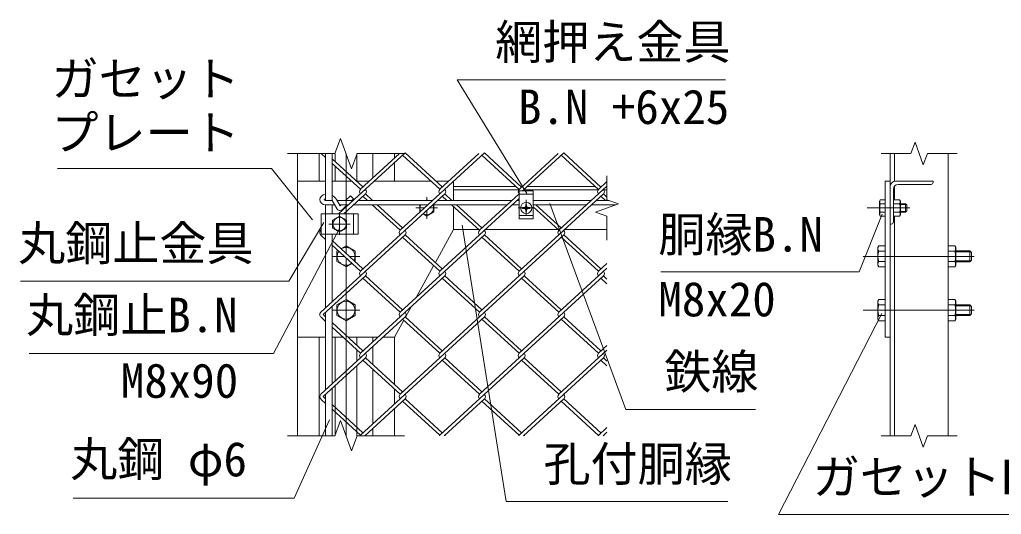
# Model space of a CAD drawing. Units: millimetres, scale not verified. Extents: x -12600 to 12600, y -8910 to 8910.
# Drawn here: x 790 to 4896, y 3110 to 5180 of the extents above; entities that cross this region are included whole.
import ezdxf
from ezdxf.enums import TextEntityAlignment as Align

# ---------------------------------------------------------------- set-up
doc = ezdxf.new("R2010")
doc.units = ezdxf.units.MM
doc.header["$LTSCALE"] = 60
doc.linetypes.add('DASHED', pattern=[7.5, 6, -1.5])
doc.linetypes.add('USER1', pattern=[50.8, 31.75, -6.35, 6.35, -6.35])
for name, color, linetype, lineweight in [('0-1_D-BMK', 2, 'USER1', 13), ('0-4_D-STR1', 1, 'Continuous', 18), ('0-6_D-STR3', 3, 'Continuous', 13), ('0-7_D-STR-DIM', 7, 'Continuous', 9), ('0-9_D-STR-TXT', 7, 'Continuous', 9), ('0-A_D-STR2', 7, 'Continuous', 9)]:
    doc.layers.add(name, color=color, linetype=linetype, lineweight=lineweight)
doc.styles.add('ＭＳ ゴシック', font='')
doc.styles.get('ＭＳ ゴシック').set_extended_font_data('MS Gothic')

msp = doc.modelspace()

# ---------------------------------------------------------------- linework, layer by layer
at = {"layer": '0-1_D-BMK'}
for p, q in [((2154.94, 4201.72), (2154.94, 4619.93)), ((2492.44, 4436.99), (2492.44, 4423.49)), ((2492.44, 4405.49), (2492.44, 4400.89)), ((2908.69, 4425.47), (2908.69, 4358.51)), ((2127.94, 4369.49), (2127.94, 4279.49)), ((2482.72, 4391.99), (2447.44, 4391.99)), ((2492.44, 4381.36), (2492.44, 4346.99)), ((2537.44, 4391.99), (2504.04, 4391.99)), ((2875.21, 4391.99), (2942.17, 4391.99)), ((4335.31, 4391.99), (4512.5, 4391.99)), ((2172.94, 4324.49), (2082.94, 4324.49)), ((2146.97, 4189.49), (2097.56, 4189.49)), ((2212.31, 4189.49), (2168.29, 4189.49)), ((4318.59, 4189.49), (4782.08, 4189.49)), ((2154.94, 3438.71), (2154.94, 4182.19)), ((2212.31, 3964.49), (2097.56, 3964.49)), ((4318.59, 3964.49), (4782.08, 3964.49))]:
    msp.add_line(p, q, dxfattribs=at)
at = {"layer": '0-4_D-STR1'}
for p, q in [((1952.44, 4619.93), (1952.44, 4504.49)), ((2042.44, 4619.93), (2042.44, 4504.49)), ((2109.94, 4619.93), (2109.94, 4586.04)), ((2199.94, 4619.93), (2199.94, 4504.49)), ((2267.44, 4518.26), (2267.44, 4619.93)), ((2357.44, 4600.73), (2357.44, 4619.93)), ((4430.66, 3438.71), (4430.66, 4619.93)), ((4448.66, 4504.03), (4448.66, 4619.93)), ((4673.66, 3438.71), (4673.66, 4619.93)), ((2109.94, 4566.5), (2109.94, 4504.49)), ((2357.44, 4504.49), (2357.44, 4581.2)), ((2865.67, 4481.99), (2604.94, 4481.99)), ((2891.93, 4481.99), (2886.98, 4481.99)), ((3197.44, 4481.99), (2912.72, 4481.99)), ((3223.71, 4481.99), (3218.76, 4481.99)), ((3246.49, 4481.99), (3244.49, 4481.99)), ((4430.66, 4324.49), (4430.66, 4481.99)), ((4448.66, 4425.76), (4448.66, 4483.47)), ((4453.16, 4504.49), (4610.66, 4504.49)), ((4464.41, 4490.99), (4601.66, 4490.99)), ((4610.66, 4499.99), (4610.66, 4504.49)), ((4444.16, 4333.49), (4444.16, 4470.74)), ((4448.66, 3438.71), (4448.66, 4358.21)), ((4435.16, 4324.49), (4430.66, 4324.49)), ((2709.07, 4301.99), (2604.94, 4301.99)), ((3040.79, 4301.99), (2737.6, 4301.99)), ((3246.49, 4301.99), (3069.37, 4301.99)), ((1952.44, 3851.99), (1952.44, 3438.71)), ((2042.44, 3851.99), (2042.44, 3438.71)), ((2109.94, 3851.99), (2109.94, 3668.25)), ((2199.94, 3851.99), (2199.94, 3817.41)), ((2267.44, 3832.1), (2267.44, 3851.99)), ((2357.44, 3653.56), (2357.44, 3851.99)), ((2199.94, 3797.88), (2199.94, 3750.72)), ((2267.44, 3736.03), (2267.44, 3812.57)), ((2199.94, 3731.19), (2199.94, 3438.71)), ((2267.44, 3489.03), (2267.44, 3716.49)), ((2109.94, 3648.72), (2109.94, 3438.71)), ((2357.44, 3571.5), (2357.44, 3634.02)), ((2357.44, 3438.71), (2357.44, 3551.96)), ((2267.44, 3438.71), (2267.44, 3469.49))]:
    msp.add_line(p, q, dxfattribs=at)
at = {"layer": '0-4_D-STR1', "linetype": 'DASHED'}
for p, q in [((2877.62, 4468.49), (2604.94, 4468.49)), ((3209.4, 4468.49), (2901.29, 4468.49)), ((3246.49, 4468.49), (3233.07, 4468.49))]:
    msp.add_line(p, q, dxfattribs=at)
at = {"layer": '0-4_D-STR1'}
for centre, radius, start, end in [((4453.16, 4481.99), 22.5, 90, 180), ((4464.41, 4470.74), 20.25, 90, 180), ((4601.66, 4499.99), 9, 270, 0), ((4435.16, 4333.49), 9, 270, 0)]:
    msp.add_arc(centre, radius, start, end, dxfattribs=at)
at = {"layer": '0-6_D-STR3'}
for p, q in [((2069.44, 4619.93), (2069.44, 4423.49)), ((2096.44, 4619.93), (2096.44, 4423.49)), ((2177.62, 4504.49), (2096.44, 4504.49)), ((2252.41, 4504.49), (2198.93, 4504.49)), ((2509.39, 4504.49), (2273.72, 4504.49)), ((2584.18, 4504.49), (2530.71, 4504.49)), ((2604.94, 4504.49), (2604.94, 4423.49)), ((4410.41, 3851.99), (4410.41, 4504.49)), ((4410.41, 4504.49), (4430.66, 4504.49)), ((2067.19, 4448.24), (2069.44, 4448.24)), ((2153, 4423.49), (2173.36, 4443.39)), ((2879.44, 4463.99), (2937.94, 4463.99)), ((2879.44, 4346.99), (2879.44, 4463.99)), ((2067.19, 4430.24), (2069.44, 4430.24)), ((2067.19, 4423.49), (2096.44, 4423.49)), ((2067.19, 4405.49), (2106.79, 4405.49)), ((2069.44, 4405.49), (2069.44, 4367.24)), ((2096.44, 4423.49), (2115.93, 4389.61)), ((2096.44, 4405.49), (2096.44, 4367.24)), ((2106.79, 4405.49), (2096.44, 4405.49)), ((2114.65, 4427.93), (2130.08, 4401.1)), ((2185.32, 4423.49), (2117.2, 4423.49)), ((2165.68, 4405.49), (2127.56, 4405.49)), ((2130.08, 4401.1), (2134.58, 4405.49)), ((2140.59, 4386.19), (2160.33, 4405.49)), ((2497.46, 4405.49), (2187, 4405.49)), ((2517.1, 4423.49), (2206.64, 4423.49)), ((2463.19, 4405.49), (2463.19, 4375.1)), ((2492.44, 4425.76), (2488.5, 4423.49)), ((2496.38, 4423.49), (2492.44, 4425.76)), ((2829.23, 4405.49), (2518.77, 4405.49)), ((2521.69, 4375.1), (2521.69, 4405.49)), ((2848.87, 4423.49), (2538.41, 4423.49)), ((2604.94, 4397.4), (2604.94, 4301.99)), ((2879.44, 4405.49), (2850.55, 4405.49)), ((2879.44, 4423.49), (2870.19, 4423.49)), ((2900.46, 4393.75), (2893.61, 4393.63)), ((2893.61, 4393.63), (2893.61, 4390.34)), ((2893.61, 4393.63), (2893.61, 4390.34)), ((2904.63, 4395.88), (2900.46, 4393.75)), ((2904.71, 4395.96), (2906.92, 4400.11)), ((2907.04, 4407.06), (2906.92, 4400.11)), ((2906.93, 4407.06), (2910.33, 4407.06)), ((2910.33, 4407.06), (2910.45, 4400.11)), ((2912.66, 4395.96), (2910.45, 4400.11)), ((2912.74, 4395.88), (2916.92, 4393.75)), ((2937.94, 4423.49), (3180.65, 4423.49)), ((2937.94, 4405.49), (3161.01, 4405.49)), ((3182.32, 4405.49), (3283.58, 4405.49)), ((3201.96, 4423.49), (3255.09, 4423.49)), ((4386.56, 4420.34), (4389.69, 4425.76)), ((4386.56, 4420.34), (4386.56, 4363.64)), ((4410.41, 4425.76), (4389.69, 4425.76)), ((4410.41, 4408.88), (4389.69, 4408.88)), ((4410.41, 4425.76), (4410.41, 4358.21)), ((4444.16, 4425.76), (4470.14, 4425.76)), ((4444.16, 4358.21), (4444.16, 4425.76)), ((4444.16, 4408.88), (4470.14, 4408.88)), ((4470.14, 4425.76), (4473.41, 4420.11)), ((4473.41, 4363.86), (4473.41, 4420.11)), ((4473.41, 4409.99), (4495.01, 4409.99)), ((4473.41, 4406.61), (4498.38, 4406.61)), ((4495.01, 4409.99), (4500.41, 4404.59)), ((4495.01, 4409.99), (4495.01, 4373.99)), ((4500.41, 4404.59), (4500.41, 4379.39)), ((2050.54, 4367.24), (2205.34, 4367.24)), ((2050.54, 4367.24), (2050.54, 4281.74)), ((2127.94, 4358.26), (2098.69, 4341.38)), ((2157.19, 4341.38), (2127.94, 4358.26)), ((2205.34, 4367.24), (2205.34, 4281.74)), ((2463.19, 4375.1), (2463.87, 4374.71)), ((2476.94, 4367.16), (2492.44, 4358.21)), ((2492.44, 4358.21), (2521.69, 4375.1)), ((2900.46, 4390.22), (2893.61, 4390.34)), ((2904.63, 4388.1), (2900.46, 4390.22)), ((2904.71, 4388.01), (2906.92, 4383.87)), ((2907.04, 4376.91), (2906.92, 4383.87)), ((2907.04, 4376.91), (2910.33, 4376.91)), ((2910.33, 4376.91), (2910.45, 4383.87)), ((2912.66, 4388.01), (2910.45, 4383.87)), ((2912.74, 4388.1), (2916.92, 4390.22)), ((2916.92, 4390.22), (2923.76, 4390.34)), ((4386.56, 4363.64), (4389.69, 4358.21)), ((4410.41, 4375.1), (4389.69, 4375.1)), ((4410.41, 4358.21), (4389.69, 4358.21)), ((4444.16, 4375.1), (4470.14, 4375.1)), ((4444.16, 4358.21), (4470.14, 4358.21)), ((4470.14, 4358.21), (4473.41, 4363.86)), ((4473.41, 4377.36), (4498.38, 4377.36)), ((4473.41, 4373.99), (4495.01, 4373.99)), ((4495.01, 4373.99), (4500.41, 4379.39)), ((2098.69, 4341.38), (2098.69, 4307.6)), ((2157.19, 4307.6), (2157.19, 4341.38)), ((2050.54, 4281.74), (2205.34, 4281.74)), ((2069.44, 4281.74), (2069.44, 3974.22)), ((2096.44, 4281.74), (2096.44, 3998.96)), ((2098.69, 4307.6), (2127.94, 4290.71)), ((2127.94, 4290.71), (2157.19, 4307.6)), ((2528.65, 4163.29), (2604.94, 4301.99)), ((2133.56, 4221.31), (2154.94, 4233.65)), ((4378.91, 4226.61), (4382.97, 4233.65)), ((4382.97, 4233.65), (4410.41, 4233.65)), ((4410.41, 4233.65), (4410.41, 4145.32)), ((4701.09, 4233.65), (4673.66, 4233.65)), ((4673.66, 4233.65), (4673.66, 4145.32)), ((4705.16, 4226.61), (4701.09, 4233.65)), ((4378.91, 4226.61), (4378.91, 4152.36)), ((4382.97, 4211.57), (4410.41, 4211.57)), ((4701.09, 4211.57), (4673.66, 4211.57)), ((4705.16, 4226.61), (4705.16, 4152.36)), ((4705.16, 4211.99), (4763.66, 4211.99)), ((4705.16, 4207.94), (4767.71, 4207.94)), ((4763.66, 4211.99), (4770.41, 4205.24)), ((4770.41, 4205.24), (4770.41, 4173.74)), ((2154.94, 4145.32), (2116.69, 4167.4)), ((2179.62, 4159.57), (2154.94, 4145.32)), ((2193.19, 4167.4), (2192.7, 4167.12)), ((2448.49, 4017.54), (2521.51, 4150.3)), ((4378.91, 4152.36), (4382.97, 4145.32)), ((4382.97, 4167.4), (4410.41, 4167.4)), ((4701.09, 4167.4), (4673.66, 4167.4)), ((4705.16, 4152.36), (4701.09, 4145.32)), ((4705.16, 4171.04), (4767.71, 4171.04)), ((4705.16, 4166.99), (4763.66, 4166.99)), ((4382.97, 4145.32), (4410.41, 4145.32)), ((4701.09, 4145.32), (4673.66, 4145.32)), ((4378.91, 4001.61), (4382.97, 4008.65)), ((4378.91, 4001.61), (4378.91, 3927.36)), ((4382.97, 4008.65), (4410.41, 4008.65)), ((4382.97, 3986.57), (4410.41, 3986.57)), ((4410.41, 4008.65), (4410.41, 3920.32)), ((4701.09, 4008.65), (4673.66, 4008.65)), ((4673.66, 4008.65), (4673.66, 3920.32)), ((4701.09, 3986.57), (4673.66, 3986.57)), ((4705.16, 4001.61), (4701.09, 4008.65)), ((4705.16, 4001.61), (4705.16, 3927.36)), ((4705.16, 3986.99), (4763.66, 3986.99)), ((4705.16, 3982.94), (4767.71, 3982.94)), ((4763.66, 3986.99), (4770.41, 3980.24)), ((2069.44, 3954.69), (2069.44, 3631.14)), ((2096.44, 3979.43), (2096.44, 3655.88)), ((2154.94, 3920.32), (2116.69, 3942.4)), ((2193.19, 3942.4), (2154.94, 3920.32)), ((2403.19, 3935.18), (2426.83, 3978.16)), ((4382.97, 3942.4), (4410.41, 3942.4)), ((4701.09, 3942.4), (4673.66, 3942.4)), ((4705.16, 3946.04), (4767.71, 3946.04)), ((4705.16, 3941.99), (4763.66, 3941.99)), ((4770.41, 3980.24), (4770.41, 3948.74)), ((2357.44, 3851.99), (2396.05, 3922.19)), ((4378.91, 3927.36), (4382.97, 3920.32)), ((4382.97, 3920.32), (4410.41, 3920.32)), ((4701.09, 3920.32), (4673.66, 3920.32)), ((4705.16, 3927.36), (4701.09, 3920.32)), ((1952.44, 3851.99), (2069.44, 3851.99)), ((2096.44, 3851.99), (2140.89, 3851.99)), ((2162.2, 3851.99), (2289.14, 3851.99)), ((2310.45, 3851.99), (2357.44, 3851.99)), ((4410.41, 3851.99), (4430.66, 3851.99)), ((2096.44, 3636.35), (2096.44, 3438.71)), ((2069.44, 3611.61), (2069.44, 3438.71))]:
    msp.add_line(p, q, dxfattribs=at)
at = {"layer": '0-6_D-STR3', "linetype": 'DASHED'}
for p, q in [((2879.44, 4450.49), (2937.94, 4450.49)), ((2069.44, 4367.24), (2069.44, 4281.74)), ((2186.44, 4367.24), (2186.44, 4281.74)), ((2937.94, 4360.49), (2879.44, 4360.49))]:
    msp.add_line(p, q, dxfattribs=at)
at = {"layer": '0-6_D-STR3'}
for points in [[(2069.44, 4504.49), (1952.44, 4504.49), (1952.44, 3851.99)], [(2178.75, 4423.49), (2185.94, 4430.51), (2173.36, 4443.39)], [(2937.94, 4463.99), (2937.94, 4346.99), (2879.44, 4346.99)], [(2916.92, 4393.75), (2923.76, 4393.63), (2923.76, 4390.34)], [(2154.94, 4233.65), (2193.19, 4211.57), (2193.19, 4167.4)], [(2116.69, 4167.4), (2116.69, 4211.57), (2120.48, 4213.76)], [(4763.66, 4211.99), (4763.66, 4166.99), (4770.41, 4173.74)], [(2116.69, 3942.4), (2116.69, 3986.57), (2154.94, 4008.65)], [(2154.94, 4008.65), (2193.19, 3986.57), (2193.19, 3942.4)], [(4763.66, 3986.99), (4763.66, 3941.99), (4770.41, 3948.74)]]:
    msp.add_lwpolyline(points, dxfattribs=at)
for centre, radius in [((2908.69, 4391.99), 23.62), ((2127.94, 4324.49), 28.12), ((2154.94, 3964.49), 37.12)]:
    msp.add_circle(centre, radius, dxfattribs=at)
for centre, radius, start, end in [((2067.19, 4426.86), 21.38, 90, 270), ((2079.54, 4407.74), 40.5, 29.90854, 65.34129), ((2067.19, 4426.86), 3.38, 90, 270), ((2492.44, 4391.99), 28.12, 151.3146, 209.00747), ((2492.44, 4391.99), 28.12, 238.68152, 28.6854), ((4442.96, 4391.99), 55.89, 162.4121, 197.5879), ((4402.03, 4417.32), 14.95, 145.61585, 214.38415), ((4457.81, 4417.32), 14.95, 325.61586, 34.38414), ((4416.87, 4391.99), 55.89, 342.4121, 17.5879), ((2129.58, 4397.46), 15.75, 209.90854, 314.33561), ((4402.03, 4366.66), 14.95, 145.61585, 214.38415), ((4457.81, 4366.66), 14.95, 325.61585, 34.38416), ((4399.11, 4222.61), 19.55, 145.61575, 214.38425), ((4684.95, 4222.61), 19.55, 325.61575, 34.38425), ((2154.94, 4189.49), 37.12, 145.83182, 309.16818), ((2154.94, 4189.49), 37.12, 331.56208, 123.43792), ((4452.64, 4189.49), 73.08, 162.41205, 197.58795), ((4631.42, 4189.49), 73.08, 342.41205, 17.58795), ((4399.11, 4156.36), 19.55, 145.61575, 214.38425), ((4684.95, 4156.36), 19.55, 325.61575, 34.38425), ((4399.11, 3997.61), 19.55, 145.61575, 214.38425), ((4452.64, 3964.49), 73.08, 162.41205, 197.58795), ((4684.95, 3997.61), 19.55, 325.61575, 34.38425), ((4631.42, 3964.49), 73.08, 342.41205, 17.58795), ((4399.11, 3931.36), 19.55, 145.61575, 214.38425), ((4684.95, 3931.36), 19.55, 325.61575, 34.38425)]:
    msp.add_arc(centre, radius, start, end, dxfattribs=at)
at = {"layer": '0-7_D-STR-DIM'}
for p, q in [((2108.76, 4619.93), (2131.85, 4683.36)), ((2131.85, 4683.36), (2178.02, 4556.5)), ((4534.84, 4667.5), (4517.53, 4619.93)), ((4569.47, 4572.36), (4534.84, 4667.5)), ((2108.76, 4619.93), (1909.69, 4619.93)), ((2178.02, 4556.5), (2201.11, 4619.93)), ((2400.19, 4619.93), (2201.11, 4619.93)), ((4393.53, 4619.93), (4517.53, 4619.93)), ((4586.79, 4619.93), (4569.47, 4572.36)), ((4586.79, 4619.93), (4710.78, 4619.93)), ((3246.49, 4526.99), (3246.49, 4426.62)), ((3246.49, 4357.36), (3246.49, 4256.99)), ((2108.76, 3438.71), (2131.85, 3502.14)), ((2131.85, 3502.14), (2178.02, 3375.28)), ((4534.84, 3486.28), (4517.53, 3438.71)), ((4569.47, 3391.14), (4534.84, 3486.28)), ((2108.76, 3438.71), (1909.69, 3438.71)), ((2178.02, 3375.28), (2201.11, 3438.71)), ((2400.19, 3438.71), (2201.11, 3438.71)), ((4393.53, 3438.71), (4517.53, 3438.71)), ((4586.79, 3438.71), (4569.47, 3391.14)), ((4586.79, 3438.71), (4710.78, 3438.71))]:
    msp.add_line(p, q, dxfattribs=at)
msp.add_lwpolyline([(3246.49, 4357.36), (3198.92, 4374.67), (3294.07, 4409.3), (3246.49, 4426.62)], dxfattribs=at)
at = {"layer": '0-9_D-STR-TXT'}
for points in [[(3742.13, 4928.8), (2620.07, 4928.8), (2911.8, 4452.19)], [(947.53, 4556.88), (1842.69, 4556.88), (2014.28, 4343.08)], [(3867.44, 3548.92), (3324.83, 3548.92), (3007.45, 4410.94)], [(3472.04, 4124.37), (4301.71, 4124.37), (4397.64, 4366.16)], [(793.05, 4086.39), (1915.11, 4086.39), (2062.6, 4331.78)], [(3752.26, 3163.82), (2825.12, 3163.82), (2641.32, 4319.98)], [(829.83, 3783.43), (1852.15, 3783.43), (2128.63, 4308.69)], [(5169.34, 3109.71), (3963.53, 3109.71), (4396.04, 3950.42)], [(1014.4, 3177.08), (1938.49, 3177.08), (2085.37, 3505.63)]]:
    msp.add_lwpolyline(points, dxfattribs=at)
at = {"layer": '0-A_D-STR2'}
for p, q in [((2069.44, 4603.62), (2051.51, 4620.04)), ((2402.19, 4622.2), (2123.94, 4367.24)), ((2378.39, 4619.93), (2215.01, 4470.22)), ((2733.96, 4622.2), (2380.9, 4298.68)), ((2546.79, 4470.22), (2391.56, 4612.46)), ((2557.44, 4479.99), (2402.21, 4622.23)), ((2710.17, 4619.93), (2546.79, 4470.22)), ((2878.8, 4469.95), (2723.3, 4612.44)), ((2889.46, 4479.72), (2733.96, 4622.2)), ((3042.47, 4619.93), (2878.8, 4469.95)), ((3065.74, 4622.2), (2893.07, 4463.99)), ((3210.58, 4469.95), (3055.08, 4612.44)), ((3221.23, 4479.72), (3065.74, 4622.2)), ((2225.67, 4479.99), (2096.44, 4598.41)), ((2215.01, 4470.22), (2096.44, 4578.87)), ((3246.49, 4483.82), (3044.42, 4298.66)), ((3246.49, 4502.87), (3210.58, 4469.95)), ((2236.33, 4450.69), (2145.25, 4367.24)), ((2568.1, 4450.69), (2215.01, 4127.14)), ((2244.7, 4423.49), (2225.67, 4440.92)), ((2266.01, 4423.49), (2236.33, 4450.69)), ((2576.47, 4423.49), (2557.44, 4440.92)), ((2597.79, 4423.49), (2568.1, 4450.69)), ((2879.44, 4451.49), (2712.67, 4298.68)), ((3231.62, 4450.67), (2878.56, 4127.14)), ((3239.97, 4423.49), (3220.97, 4440.9)), ((3246.49, 4437.04), (3231.62, 4450.67)), ((2380.9, 4298.68), (2264.34, 4405.49)), ((2391.56, 4308.45), (2285.66, 4405.49)), ((2879.44, 4431.96), (2546.79, 4127.14)), ((2712.67, 4298.68), (2596.12, 4405.49)), ((2723.33, 4308.45), (2617.43, 4405.49)), ((3044.42, 4298.66), (2937.94, 4396.23)), ((3055.08, 4308.42), (2949.15, 4405.49)), ((2402.21, 4279.15), (2049.12, 3955.6)), ((2069.44, 4260.54), (2050.98, 4277.45)), ((2733.99, 4279.15), (2380.9, 3955.6)), ((2557.44, 4136.91), (2402.21, 4279.15)), ((3065.74, 4279.13), (2712.67, 3955.6)), ((2889.22, 4136.91), (2733.99, 4279.15)), ((3220.97, 4136.88), (3065.74, 4279.13)), ((2225.67, 4136.91), (2096.44, 4255.33)), ((2215.01, 4127.15), (2096.44, 4235.8)), ((2546.79, 4127.14), (2392.48, 4268.53)), ((2878.56, 4127.14), (2723.33, 4269.39)), ((3210.31, 4127.12), (3055.08, 4269.36)), ((3246.49, 4160.28), (3210.31, 4127.12)), ((2236.33, 4107.61), (2059.78, 3945.84)), ((2568.1, 4107.61), (2215.01, 3784.06)), ((2391.56, 3965.37), (2236.32, 4107.61)), ((2899.88, 4107.61), (2546.79, 3784.06)), ((2723.33, 3965.37), (2568.1, 4107.61)), ((3231.62, 4107.59), (2878.56, 3784.06)), ((3055.11, 3965.37), (2899.88, 4107.61)), ((3246.49, 4140.74), (3044.45, 3955.6)), ((3246.49, 4093.96), (3231.62, 4107.59)), ((2380.9, 3955.6), (2225.67, 4097.85)), ((2712.67, 3955.6), (2557.44, 4097.85)), ((3044.45, 3955.6), (2889.22, 4097.85)), ((3246.49, 4074.43), (3220.97, 4097.82)), ((2069.44, 3936.99), (2059.78, 3945.84)), ((2402.21, 3936.07), (2049.12, 3612.53)), ((2069.44, 3917.46), (2050.98, 3934.37)), ((2225.67, 3793.83), (2096.44, 3912.25)), ((2733.99, 3936.07), (2380.9, 3612.53)), ((2546.79, 3784.06), (2391.56, 3926.31)), ((2557.44, 3793.83), (2402.21, 3936.07)), ((3065.76, 3936.07), (2712.67, 3612.53)), ((2878.56, 3784.06), (2723.33, 3926.31)), ((2889.22, 3793.83), (2733.99, 3936.07)), ((3210.6, 3783.82), (3055.11, 3926.31)), ((3221.26, 3793.59), (3065.76, 3936.07)), ((2215.01, 3784.06), (2096.44, 3892.72)), ((3246.49, 3797.18), (3044.71, 3612.28)), ((3246.49, 3816.71), (3210.6, 3783.82)), ((2236.33, 3764.53), (2059.78, 3602.76)), ((2568.1, 3764.53), (2215.01, 3440.99)), ((2380.9, 3612.53), (2225.67, 3754.77)), ((2391.56, 3622.29), (2236.33, 3764.53)), ((2899.88, 3764.53), (2546.79, 3440.99)), ((2712.67, 3612.53), (2557.44, 3754.77)), ((2723.33, 3622.29), (2568.1, 3764.53)), ((3231.92, 3764.29), (2878.83, 3440.74)), ((3044.71, 3612.28), (2889.22, 3754.77)), ((3055.37, 3622.05), (2899.88, 3764.53)), ((3246.49, 3731.4), (3221.26, 3754.52)), ((3246.49, 3750.93), (3231.92, 3764.29)), ((2069.44, 3574.38), (2051.25, 3591.05)), ((2069.44, 3593.91), (2059.78, 3602.76)), ((2402.21, 3592.99), (2233.84, 3438.71)), ((2546.79, 3440.99), (2391.56, 3583.23)), ((2557.44, 3450.75), (2402.21, 3592.99)), ((2733.99, 3592.99), (2565.62, 3438.71)), ((2878.83, 3440.74), (2723.33, 3583.23)), ((2889.48, 3450.51), (2733.99, 3592.99)), ((3066.03, 3592.75), (2897.92, 3438.71)), ((3210.87, 3440.5), (3055.37, 3582.98)), ((3221.53, 3450.26), (3066.03, 3592.75)), ((2225.67, 3450.75), (2096.44, 3569.17)), ((2215.01, 3440.99), (2096.44, 3549.64)), ((3246.49, 3473.14), (3210.87, 3440.5)), ((3246.49, 3453.61), (3230.23, 3438.71))]:
    msp.add_line(p, q, dxfattribs=at)
for centre, start, end in [((2225.91, 4460.19), 137.5, 222.5), ((2225.91, 4460.19), 317.5, 42.5), ((2557.68, 4460.19), 137.5, 222.5), ((2557.68, 4460.19), 317.5, 42.5), ((2889.46, 4460.19), 137.5, 222.5), ((2889.46, 4460.19), 15.24339, 42.5), ((3221.23, 4460.19), 137.5, 222.5), ((3221.23, 4460.19), 317.5, 42.5), ((2059.78, 4288.92), 137.5, 232.5), ((2391.56, 4288.92), 137.5, 222.5), ((2391.56, 4288.92), 317.5, 42.5), ((2723.57, 4288.65), 137.5, 222.5), ((2723.57, 4288.65), 317.5, 42.5), ((3055.35, 4288.65), 137.5, 222.5), ((3055.35, 4288.65), 317.5, 42.5), ((2225.64, 4117.35), 137.5, 222.5), ((2225.64, 4117.35), 317.5, 42.5), ((2557.42, 4117.35), 137.5, 222.5), ((2557.42, 4117.35), 317.5, 42.5), ((2889.19, 4117.35), 137.5, 222.5), ((2889.19, 4117.35), 317.5, 42.5), ((3220.97, 4117.35), 137.5, 222.5), ((3220.97, 4117.35), 317.5, 42.5), ((2059.78, 3945.84), 137.5, 232.5), ((2391.56, 3945.84), 137.5, 222.5), ((2391.56, 3945.84), 317.5, 42.5), ((2723.57, 3945.57), 137.5, 222.5), ((2723.57, 3945.57), 317.5, 42.5), ((3055.35, 3945.57), 137.5, 222.5), ((3055.35, 3945.57), 317.5, 42.5), ((2225.93, 3774.05), 137.5, 222.5), ((2225.93, 3774.05), 317.5, 42.5), ((2557.71, 3774.05), 137.5, 222.5), ((2557.71, 3774.05), 317.5, 42.5), ((2889.48, 3774.05), 137.5, 222.5), ((2889.48, 3774.05), 317.5, 42.5), ((3221.26, 3774.05), 137.5, 222.5), ((3221.26, 3774.05), 317.5, 42.5), ((2060.05, 3602.52), 137.5, 232.5), ((2391.82, 3602.52), 137.5, 222.5), ((2391.82, 3602.52), 317.5, 42.5), ((2723.84, 3602.25), 137.5, 222.5), ((2723.84, 3602.25), 317.5, 42.5), ((3055.61, 3602.25), 137.5, 222.5), ((3055.61, 3602.25), 317.5, 42.5), ((2225.93, 3430.98), 137.5, 147.6586), ((2225.93, 3430.98), 32.3414, 42.5), ((2557.71, 3430.98), 137.5, 147.6586), ((2557.71, 3430.98), 32.3414, 42.5), ((2889.48, 3430.98), 137.5, 147.6586), ((2889.48, 3430.98), 32.3414, 42.5), ((3221.26, 3430.98), 137.5, 147.6586), ((3221.26, 3430.98), 32.3414, 42.5)]:
    msp.add_arc(centre, 14.46, start, end, dxfattribs=at)

# ---------------------------------------------------------------- texts
at = {"layer": '0-9_D-STR-TXT', "style": 'ＭＳ ゴシック'}
for s, p in [('網押え金具', (2778.93, 4971.51)), ('ガセット', (923.17, 4817.53)), ('B.N +6x25', (2874.24, 4700.18)), ('プレート', (923.17, 4591.97)), ('胴縁B.N', (3461.38, 4166.32)), ('丸鋼止金具', (783.91, 4129.1)), ('M8x20', (3461.38, 3895.16)), ('丸鋼止B.N', (816.89, 3828.8)), ('鉄線', (3485.97, 3592.01)), ('M8x90', (1213.17, 3554.21)), ('丸鋼 φ6', (1001.45, 3225.49)), ('孔付胴縁', (2980.94, 3205.77)), ('ガセットB.N', (4107.16, 3150.89))]:
    msp.add_text(s, height=144.3, dxfattribs=at).set_placement(p, align=Align.BOTTOM_LEFT)

doc.saveas('drawing.dxf')
